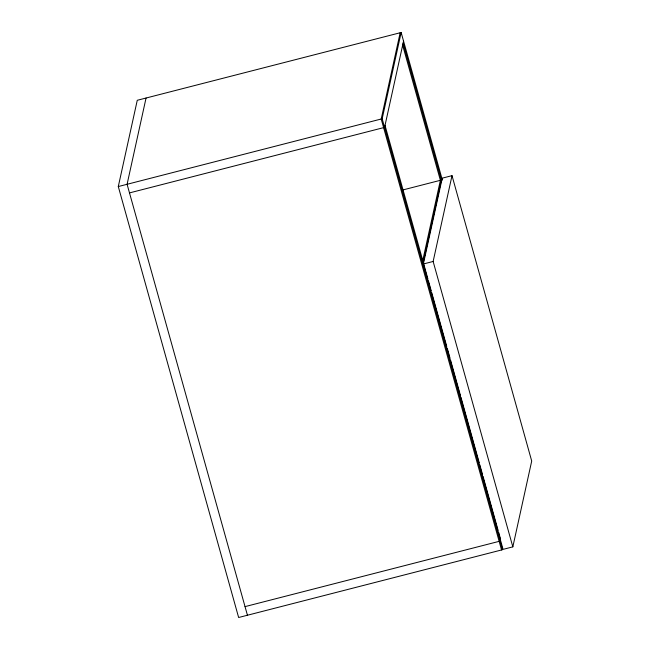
<?xml version="1.0" encoding="UTF-8"?>
<svg xmlns="http://www.w3.org/2000/svg" width="650" height="650" viewBox="0 0 650 650"><rect width="100%" height="100%" fill="white"/><g stroke="black" fill="none" stroke-linecap="round" stroke-linejoin="round"><path stroke-width="0.97" d="M401.148 32.5L382.176 118.763L502.523 549.713L238.639 617.5L118.292 186.55L137.264 100.287L401.148 32.5L442.333 180.001M146.055 98.02L127.091 184.291L247.439 615.241M400.164 32.752L381.201 119.015L501.548 549.965M403.553 41.121L384.589 127.384L129.496 192.904M422.727 260.609L440.383 180.31L402.407 44.338M423.264 262.34L441.358 180.058L402.261 190.101M423.369 263.981L442.236 178.165L452.01 175.654L531.708 461.037L512.834 546.861L503.059 549.372L423.369 263.981L433.136 261.471L452.01 175.654M118.292 186.55L382.176 118.763M384.044 125.645L385.019 125.393L427.903 278.947M245.034 606.621L500.118 541.101L500.557 539.11L498.648 532.261M403.114 43.111L441.626 181.017M433.136 261.471L512.834 546.861M428.448 280.906L431.177 290.68M431.73 292.638L446.753 346.434M447.298 348.384L450.027 358.166M450.572 360.124L460.403 395.33M460.956 397.288L479.253 462.816M479.798 464.774L482.527 474.557M483.072 476.515L498.095 530.303"/></g></svg>
